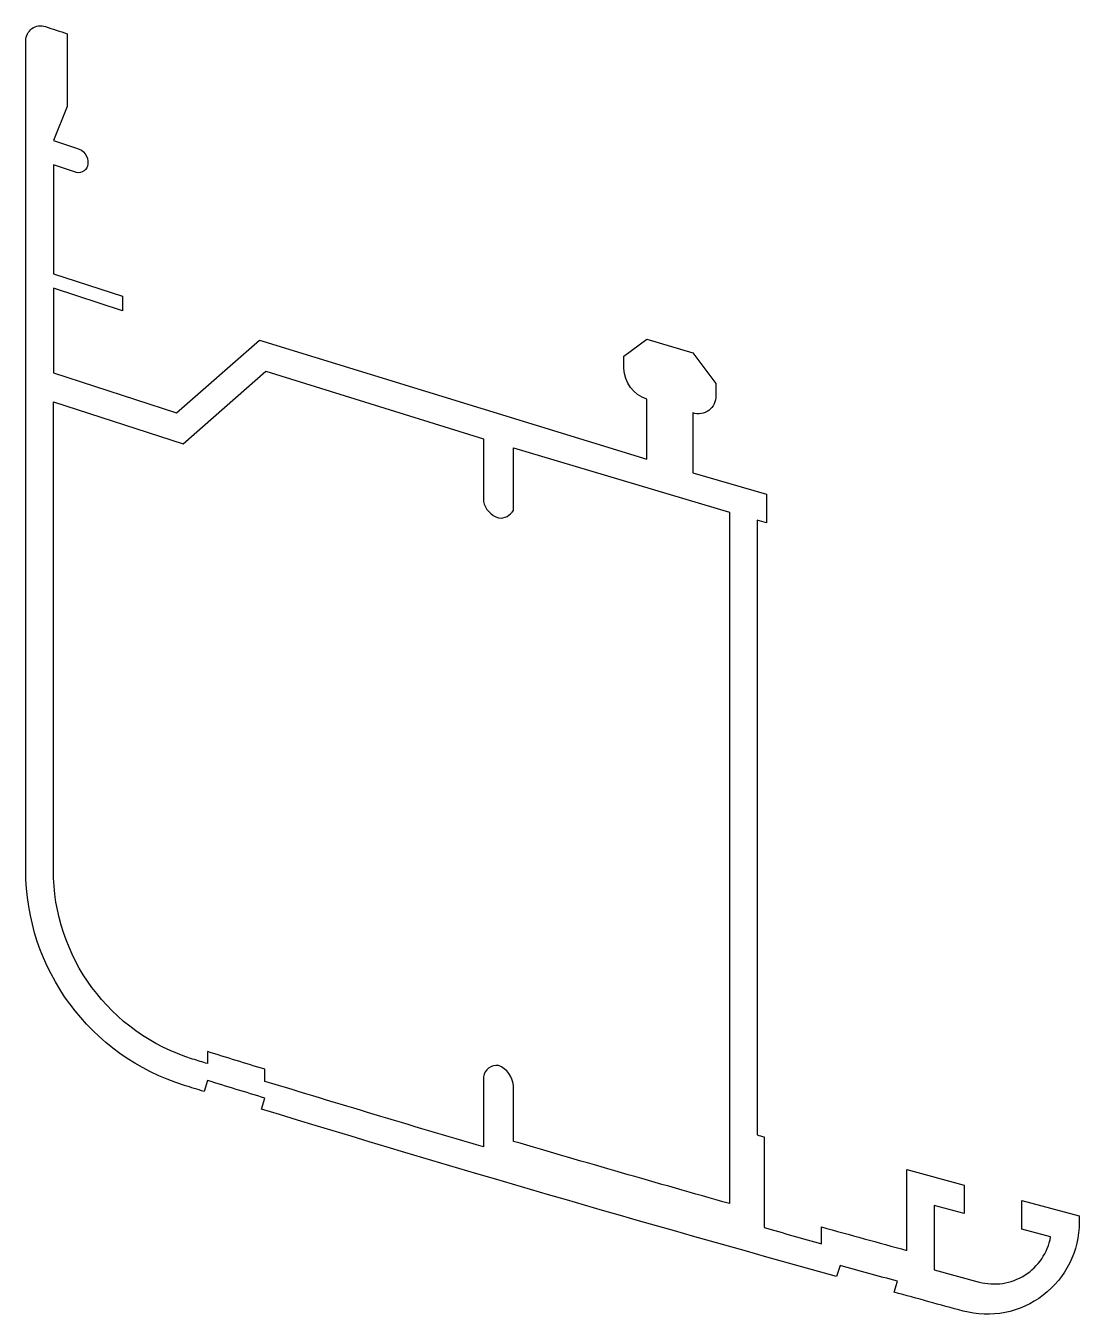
# Model space of a CAD drawing. Extents: x 663.4 to 709.2, y 533.9 to 590.
import ezdxf

# ---------------------------------------------------------------- set-up
doc = ezdxf.new("R2010")
doc.units = 0
doc.layers.add('PARÇA', color=5, linetype='CONTINUOUS')

msp = doc.modelspace()

# ---------------------------------------------------------------- linework, layer by layer
at = {"layer": 'PARÇA', "color": 0}
for points in [[(692.413, 573.126), (692.413, 570.519), (695.613, 569.584), (695.613, 568.334), (695.213, 568.45), (695.213, 541.718, 0.000081), (695.513, 541.634), (695.513, 537.686, 0.000673), (698.013, 536.988), (698.013, 537.715, 0.000996), (701.713, 536.695), (701.713, 540.22), (704.213, 539.537), (704.213, 538.294), (702.913, 538.648), (702.913, 535.849), (704.861, 535.321, 0.438256), (707.971, 537.282), (706.713, 537.619), (706.713, 538.862), (709.213, 538.193), (709.213, 537.92, -0.493787), (704.169, 534.058, -0.000806), (701.166, 534.875), (701.313, 535.353, -0.000672), (698.813, 536.04), (698.665, 535.563, -0.006744), (673.666, 542.839), (673.813, 543.317, -0.000678), (671.313, 544.086), (671.165, 543.608, -0.000231), (670.313, 543.871, -0.328732), (663.413, 553.233), (663.413, 589.309, -0.511808), (664.268, 589.926, 0.00027), (665.213, 589.612), (665.213, 586.452), (664.613, 584.965), (665.613, 584.635, -0.387478), (666.113, 583.944, -0.468786), (665.613, 583.582), (664.613, 583.912), (664.613, 579.174), (667.613, 578.194), (667.613, 577.563), (664.613, 578.543), (664.613, 574.86), (669.969, 573.126), (673.569, 576.282), (690.413, 571.11), (690.413, 573.718, -0.311412), (689.413, 575.06), (689.413, 575.582), (690.413, 576.327), (692.413, 575.733), (693.413, 574.395), (693.413, 573.873, -0.534315), (692.413, 573.126)], [(683.963, 568.555, 0.306341), (684.613, 568.88), (684.613, 571.598), (694.013, 568.8), (694.013, 538.732, -0.002538), (684.613, 541.439), (684.613, 543.867, 0.286644), (683.963, 544.736, 0.416985), (683.313, 544.25), (683.313, 541.196, -0.002572), (673.813, 544.049), (673.813, 544.572, -0.000679), (671.313, 545.342), (671.313, 544.818, -0.000175), (670.668, 545.018, -0.328732), (664.613, 553.233), (664.613, 573.597), (670.25, 571.776), (673.852, 574.933), (683.313, 571.993), (683.313, 569.275, 0.269894), (683.963, 568.555)]]:
    msp.add_lwpolyline(points, format="xyb", dxfattribs=at)

doc.saveas('drawing.dxf')
